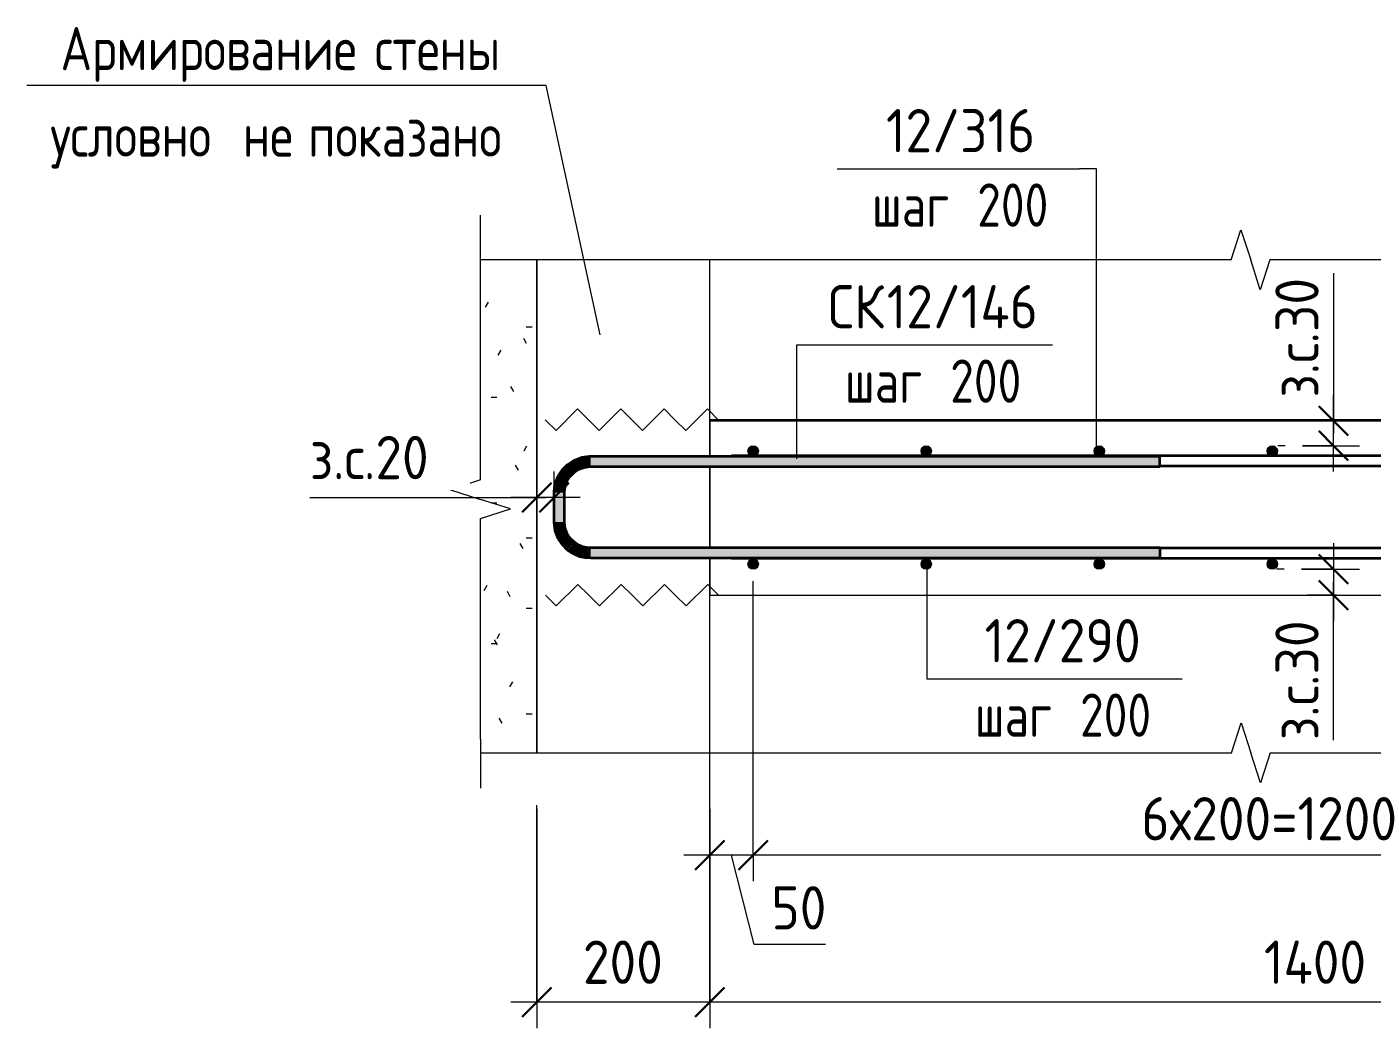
# Model space of a CAD drawing. Header units: millimetres. Extents: x 1059 to 21651, y -4238 to 7265.
# Drawn here: x 13128 to 14683, y -686 to 471 of the extents above; entities that cross this region are included whole.
import ezdxf

# ---------------------------------------------------------------- set-up
doc = ezdxf.new("R2010")
doc.units = ezdxf.units.MM
for name, color, linetype, lineweight in [('AA_Dim', 7, 'Continuous', 9), ('AA_Dim-20', 7, 'Continuous', 9), ('AA_Linii', 7, 'Continuous', 9), ('AA_Oformlenie', 7, 'Continuous', 9), ('AA_Vinoska', 7, 'Continuous', 9), ('AF_Perekritie', 7, 'Continuous', 60), ('AF_Perekritie_Опалубка', 253, 'Continuous', 20), ('AF_Stena_Опалубка', 253, 'Continuous', 20), ('KR_Armatura', 7, 'Continuous', 20), ('KR_Armatura_Tonkie', 7, 'Continuous', 20), ('KR_Fundament', 7, 'Continuous', 20)]:
    doc.layers.add(name, color=color, linetype=linetype, lineweight=lineweight)
doc.styles.add('GOST Common', font='GOST_Common.ttf', dxfattribs={"width": 0.85, "height": 50})
doc.styles.add('ISOCPEUR_1', font='isocpeur.TTF', dxfattribs={"width": 0.9, "height": 50})
doc.styles.add('ISOCPEUR_2', font='isocpeur.TTF', dxfattribs={"width": 0.8, "height": 50})
doc.dimstyles.new('01_Точн_3_знака__непрозр_', dxfattribs={"dimscale": 304.8, "dimtxt": 50.137748, "dimasz": 0.111549, "dimexe": 0.098425, "dimexo": 0.065617, "dimgap": 0.019685, "dimtad": 1, "dimdec": 3, "dimrnd": 0.001, "dimdsep": 46, "dimtxsty": 'ISOCPEUR_1', "dimblk1": 'OBLIQUE', "dimblk2": 'OBLIQUE', "dimsah": 1, "dimcen": 0.09, "dimdle": 0.098425, "dimazin": 0, "dimtfac": 1, "dimtdec": 4, "dimtix": 1, "dimtmove": 1, "dimatfit": 3, "dimfxl": 1, "dimtvp": 1, "dimtfill": 1, "dimtolj": 1, "dimtzin": 0, "dimlwd": 18, "dimlwe": 18, "dimarcsym": 2})
doc.dimstyles.new('01_Точн_3_знака__непрозр__1', dxfattribs={"dimscale": 304.8, "dimtxt": 50.137748, "dimasz": 0.111549, "dimexe": 0.098425, "dimexo": 0.065617, "dimgap": 0.019685, "dimtad": 1, "dimdec": 3, "dimrnd": 0.001, "dimdsep": 46, "dimtxsty": 'ISOCPEUR_1', "dimblk1": 'OBLIQUE', "dimblk2": 'OBLIQUE', "dimsah": 1, "dimcen": 0.09, "dimdle": 0.098425, "dimazin": 0, "dimtfac": 1, "dimtdec": 4, "dimtix": 1, "dimtmove": 0, "dimatfit": 3, "dimfxl": 1, "dimtvp": 1, "dimtfill": 1, "dimtolj": 1, "dimtzin": 0, "dimlwd": 18, "dimlwe": 18, "dimarcsym": 2})
doc.dimstyles.new('05_Округл_1мм__прозр_', dxfattribs={"dimscale": 304.8, "dimtxt": 50.137748, "dimasz": 0.111549, "dimexe": 0.098425, "dimexo": 0.065617, "dimgap": 0.006562, "dimtad": 1, "dimdec": 0, "dimdsep": 46, "dimtxsty": 'ISOCPEUR_1', "dimblk1": 'OBLIQUE', "dimblk2": 'OBLIQUE', "dimsah": 1, "dimcen": 0.09, "dimdle": 0.098425, "dimazin": 0, "dimtfac": 1, "dimtdec": 4, "dimtix": 1, "dimtmove": 0, "dimatfit": 3, "dimfxl": 1, "dimtvp": 1, "dimtolj": 1, "dimtzin": 0, "dimlwd": 18, "dimlwe": 18, "dimarcsym": 2})
doc.dimstyles.new('05_Округл_1мм__прозр__1', dxfattribs={"dimscale": 304.8, "dimtxt": 50.137748, "dimasz": 0.111549, "dimexe": 0.098425, "dimexo": 0.065617, "dimgap": 0.006562, "dimtad": 1, "dimdec": 0, "dimdsep": 46, "dimtxsty": 'ISOCPEUR_1', "dimblk1": 'OBLIQUE', "dimblk2": 'OBLIQUE', "dimsah": 1, "dimcen": 0.09, "dimdle": 0.098425, "dimazin": 0, "dimtfac": 1, "dimtdec": 4, "dimtix": 1, "dimtmove": 1, "dimatfit": 3, "dimfxl": 1, "dimtvp": 1, "dimtolj": 1, "dimtzin": 0, "dimlwd": 18, "dimlwe": 18, "dimarcsym": 2})
doc.dimstyles.new('05_Округл_5мм__прозр__1', dxfattribs={"dimscale": 304.8, "dimtxt": 50.137748, "dimasz": 0.111549, "dimexe": 0.098425, "dimexo": 0.065617, "dimgap": 0.006562, "dimtad": 1, "dimdec": 0, "dimrnd": 5, "dimdsep": 46, "dimtxsty": 'ISOCPEUR_1', "dimblk1": 'OBLIQUE', "dimblk2": 'OBLIQUE', "dimsah": 1, "dimcen": 0.09, "dimdle": 0.098425, "dimazin": 0, "dimtfac": 1, "dimtdec": 4, "dimtix": 1, "dimtmove": 1, "dimatfit": 3, "dimfxl": 1, "dimtvp": 1, "dimtolj": 1, "dimtzin": 0, "dimlwd": 18, "dimlwe": 18, "dimarcsym": 2})

# ---------------------------------------------------------------- blocks, each defined once
blk = doc.blocks.new('Лестница - Лестница-3665978-КР_РЗ_Арм_а')
at = {"layer": 'AF_Perekritie', "lineweight": 20}
for p, q in [((19585.1, 15.3), (19585.1, 38.6)), ((20985.1, 38.6), (20985.1, 15.3)), ((19585.1, 16.6), (19585.1, -25.4)), ((20985.1, 16.6), (19585.1, 16.6)), ((19585.1, 16.6), (19585.1, 15.3)), ((20985.1, -186.1), (20985.1, 16.6)), ((20985.1, 15.3), (20985.1, 16.6)), ((19585.1, 15.3), (20985.1, 15.3)), ((19585.1, -37.4), (19585.1, -131.4)), ((19585.1, -143.4), (19585.1, -186.1)), ((19585.1, -185.6), (19585.1, -186.1)), ((19585.1, -186.1), (20985.1, -186.1)), ((20985.1, -186.1), (20985.1, -185.6))]:
    blk.add_line(p, q, dxfattribs=at)
blk = doc.blocks.new('011_ЛинияОбрыва _ЭлУзла_Линия_ - Тип 1-4009934-КР_РЗ_Арм_а')
at = {"layer": 'AA_Oformlenie'}
for p, q in [((20187.5, 201.6), (19320.1, 201.6)), ((21190.1, 201.6), (20232.1, 201.6))]:
    blk.add_line(p, q, dxfattribs=at)
blk = doc.blocks.new('011_ЛинияОбрыва _ЭлУзла_Линия_ - Тип 1-V11-КР_РЗ_Арм_а')
at = {"layer": 'AA_Oformlenie'}
for p, q in [((19320.1, -368.3), (20188.1, -368.3)), ((20232.6, -368.3), (21190.1, -368.3))]:
    blk.add_line(p, q, dxfattribs=at)
blk = doc.blocks.new('Последовательность узлов - 3мм масшт20-904339-КР_РЗ_Арм_а')
at = {"layer": 'AA_Oformlenie'}
for p, q in [((19394.7, 16.7), (19407.2, 4.2)), ((19432.2, 29.2), (19407.2, 4.2)), ((19444.7, 16.7), (19432.2, 29.2)), ((19444.7, 16.7), (19457.2, 4.2)), ((19482.2, 29.2), (19457.2, 4.2)), ((19494.7, 16.7), (19482.2, 29.2)), ((19494.7, 16.7), (19507.2, 4.2)), ((19532.2, 29.2), (19507.2, 4.2)), ((19544.7, 16.7), (19532.2, 29.2)), ((19544.7, 16.7), (19557.2, 4.2)), ((19582.2, 29.2), (19557.2, 4.2)), ((19594.7, 16.7), (19582.2, 29.2))]:
    blk.add_line(p, q, dxfattribs=at)
blk = doc.blocks.new('011_ЛинияОбрыва _ЭлУзла_Линия_ - Тип 1-4056345-КР_РЗ_Арм_а')
at = {"layer": 'AA_Oformlenie'}
for p, q in [((19320.1, -52.9), (19320.1, 201.6)), ((19320.1, -352.4), (19320.1, -97.4))]:
    blk.add_line(p, q, dxfattribs=at)
blk = doc.blocks.new('010_Текст с выноской - Текст 2 строки-4009936-КР_РЗ_Арм_а')
at = {"layer": 'AA_Vinoska'}
blk.add_line((19395.7, 403), (18795.7, 403), dxfattribs=at)
blk = doc.blocks.new('DIMBLOCK73-КР_РЗ_Арм_а')
at = {"layer": 'AA_Dim-20', "lineweight": 30}
for p, q in [((14638, -156), (14621, -139)), ((14638, -186.1), (14621, -169.1)), ((14638, -156), (14655, -173)), ((14638, -186.1), (14655, -203.1))]:
    blk.add_line(p, q, dxfattribs=at)
at = {"layer": 'AA_Dim-20', "lineweight": 18}
for p, q in [((14638, -126), (14638, -216.1)), ((14601, -156), (14668, -156)), ((14638, -156), (14601, -156)), ((14642, -186.1), (14608, -186.1)), ((14638, -189.6), (14638, -171.1)), ((14638, -186.1), (14642, -186.1)), ((14638, -353.4), (14638, -189.6))]:
    blk.add_line(p, q, dxfattribs=at)
at = {"layer": 'AA_Dim-20', "color": 0, "lineweight": 18, "insert": (14570.8, -353.4), "char_height": 50, "width": 172.55, "attachment_point": 1, "rotation": 90, "line_spacing_factor": 1.135194, "style": 'ISOCPEUR_1'}
blk.add_mtext('з.с.30', dxfattribs=at)
blk = doc.blocks.new('_Oblique')
at = {"color": 0, "linetype": 'ByBlock', "lineweight": -2}
blk.add_line((-0.5, -0.5), (0.5, 0.5), dxfattribs=at)
blk = doc.blocks.new('042_М_Арматуры - Диам длина поз _ Шаг-2260295-КР_РЗ_Арм_а')
at = {"layer": 'AA_Vinoska'}
blk.add_line((20435.8, 96.5), (20715.8, 96.5), dxfattribs=at)
blk = doc.blocks.new('DIMBLOCK74-КР_РЗ_Арм_а')
at = {"layer": 'AA_Dim-20', "lineweight": 18}
for p, q in [((14638, 186.1), (14638, 22.3)), ((14638, -43.3), (14638, 45.3)), ((14638, 22.3), (14638, 1)), ((14633.9, 15.3), (14668, 15.3)), ((14638, 15.3), (14633.9, 15.3)), ((14602.2, -13.3), (14668, -13.3)), ((14638, -13.3), (14602.2, -13.3))]:
    blk.add_line(p, q, dxfattribs=at)
at = {"layer": 'AA_Dim-20', "lineweight": 30}
for p, q in [((14638, 15.3), (14621, 32.3)), ((14638, -13.3), (14621, 3.7)), ((14638, 15.3), (14655, -1.7)), ((14638, -13.3), (14655, -30.3))]:
    blk.add_line(p, q, dxfattribs=at)
at = {"layer": 'AA_Dim-20', "color": 0, "lineweight": 18, "insert": (14570.8, 42.3), "char_height": 50, "width": 172.55, "attachment_point": 1, "rotation": 90, "line_spacing_factor": 1.135194, "style": 'ISOCPEUR_1'}
blk.add_mtext('з.с.30', dxfattribs=at)
blk = doc.blocks.new('DIMBLOCK75-КР_РЗ_Арм_а')
at = {"layer": 'AA_Dim-20', "lineweight": 18}
for p, q in [((13717.3, -77.2), (13717.3, -43.1)), ((13737.3, -77.2), (13737.3, -43.1)), ((13454.9, -73.1), (13618.7, -73.1)), ((13618.7, -73.1), (13727.3, -73.1)), ((13767.3, -73.1), (13687.3, -73.1)), ((13717.3, -73.1), (13717.3, -77.2)), ((13737.3, -73.1), (13737.3, -77.2))]:
    blk.add_line(p, q, dxfattribs=at)
at = {"layer": 'AA_Dim-20', "lineweight": 30}
for p, q in [((13717.3, -73.1), (13734.3, -56.1)), ((13737.3, -73.1), (13754.3, -56.1)), ((13717.3, -73.1), (13700.3, -90.1)), ((13737.3, -73.1), (13720.3, -90.1))]:
    blk.add_line(p, q, dxfattribs=at)
at = {"layer": 'AA_Dim-20', "color": 0, "lineweight": 18, "insert": (13454.9, -2), "char_height": 50, "width": 172.55, "attachment_point": 1, "line_spacing_factor": 1.135194, "style": 'ISOCPEUR_1', "bg_fill": 3, "box_fill_scale": 1.25, "bg_fill_color": 256, "bg_fill_true_color": 13158600, "bg_fill_transparency": 0}
blk.add_mtext('з.с.20', dxfattribs=at)
blk = doc.blocks.new('DIMBLOCK79-КР_РЗ_Арм_а')
at = {"layer": 'AA_Dim-20', "lineweight": 18}
for p, q in [((13967.3, -486.4), (13967.3, -170)), ((15167.3, -486.4), (15167.3, -170)), ((13917.3, -486.4), (13917.3, -346.7)), ((13917.3, -486.4), (13917.3, -516.4)), ((15167.3, -486.4), (13967.3, -486.4)), ((13967.3, -486.4), (13967.3, -516.4)), ((15167.3, -486.4), (15167.3, -516.4))]:
    blk.add_line(p, q, dxfattribs=at)
at = {"layer": 'AA_Dim-20', "lineweight": 30}
for p, q in [((13917.3, -486.4), (13934.3, -469.4)), ((13967.3, -486.4), (13984.3, -469.4)), ((15167.3, -486.4), (15184.3, -469.4)), ((13917.3, -486.4), (13900.3, -503.4)), ((13967.3, -486.4), (13950.3, -503.4)), ((15167.3, -486.4), (15150.3, -503.4))]:
    blk.add_line(p, q, dxfattribs=at)
at = {"layer": 'AA_Dim-20', "color": 0, "lineweight": 18, "insert": (14415.9, -419.3), "char_height": 50, "width": 363.262, "attachment_point": 1, "line_spacing_factor": 1.135194, "style": 'ISOCPEUR_1'}
blk.add_mtext('6х200=1200', dxfattribs=at)
blk = doc.blocks.new('_None')
blk = doc.blocks.new('DIMBLOCK80-КР_РЗ_Арм_а')
at = {"layer": 'AA_Dim-20', "lineweight": 18}
for p, q in [((13967.3, -486.4), (13967.3, -170)), ((13917.3, -486.4), (13917.3, -346.7)), ((13967.3, -486.4), (13887.3, -486.4)), ((13917.3, -486.4), (13917.3, -516.4)), ((13968.3, -589.5), (13942.3, -486.4)), ((13967.3, -486.4), (13967.3, -516.4)), ((14050.8, -589.5), (13968.3, -589.5))]:
    blk.add_line(p, q, dxfattribs=at)
at = {"layer": 'AA_Dim-20', "lineweight": 30}
for p, q in [((13917.3, -486.4), (13934.3, -469.4)), ((13967.3, -486.4), (13984.3, -469.4)), ((13917.3, -486.4), (13900.3, -503.4)), ((13967.3, -486.4), (13950.3, -503.4))]:
    blk.add_line(p, q, dxfattribs=at)
at = {"layer": 'AA_Dim-20', "color": 0, "lineweight": 18, "insert": (13988.3, -522.3), "char_height": 50, "width": 74.923, "attachment_point": 1, "line_spacing_factor": 1.135194, "style": 'ISOCPEUR_1'}
blk.add_mtext('50', dxfattribs=at)
blk = doc.blocks.new('DIMBLOCK82-КР_РЗ_Арм_а')
at = {"layer": 'AA_Dim-20', "lineweight": 18}
for p, q in [((15317.3, -346.7), (15317.3, -686.2)), ((15317.3, -656.2), (15317.3, -346.7)), ((13917.3, -656.2), (13917.3, -428.8)), ((13917.3, -432.8), (13917.3, -686.2)), ((15317.3, -656.2), (13917.3, -656.2))]:
    blk.add_line(p, q, dxfattribs=at)
at = {"layer": 'AA_Dim-20', "lineweight": 30}
for p, q in [((13917.3, -656.2), (13934.3, -639.2)), ((15317.3, -656.2), (15334.3, -639.2)), ((13917.3, -656.2), (13900.3, -673.2)), ((15317.3, -656.2), (15300.3, -673.2))]:
    blk.add_line(p, q, dxfattribs=at)
at = {"layer": 'AA_Dim-20', "color": 0, "lineweight": 18, "insert": (14557.7, -585.1), "char_height": 50, "width": 143.034, "attachment_point": 1, "line_spacing_factor": 1.135194, "style": 'ISOCPEUR_1', "bg_fill": 3, "box_fill_scale": 1.25, "bg_fill_color": 256, "bg_fill_true_color": 13158600, "bg_fill_transparency": 0}
blk.add_mtext('1400', dxfattribs=at)
blk = doc.blocks.new('DIMBLOCK83-КР_РЗ_Арм_а')
at = {"layer": 'AA_Dim-20', "lineweight": 18}
for p, q in [((13717.3, -656.2), (13717.3, -428.8)), ((13717.3, -432.8), (13717.3, -686.2)), ((13917.3, -656.2), (13917.3, -428.8)), ((13917.3, -432.8), (13917.3, -686.2)), ((13917.3, -656.2), (13687.3, -656.2))]:
    blk.add_line(p, q, dxfattribs=at)
at = {"layer": 'AA_Dim-20', "lineweight": 30}
for p, q in [((13717.3, -656.2), (13734.3, -639.2)), ((13917.3, -656.2), (13934.3, -639.2)), ((13717.3, -656.2), (13700.3, -673.2)), ((13917.3, -656.2), (13900.3, -673.2))]:
    blk.add_line(p, q, dxfattribs=at)
at = {"layer": 'AA_Dim-20', "color": 0, "lineweight": 18, "insert": (13770.5, -585.1), "char_height": 50, "width": 112.384, "attachment_point": 1, "line_spacing_factor": 1.135194, "style": 'ISOCPEUR_1', "bg_fill": 3, "box_fill_scale": 1.25, "bg_fill_color": 256, "bg_fill_true_color": 13158600, "bg_fill_transparency": 0}
blk.add_mtext('200', dxfattribs=at)

msp = doc.modelspace()

# ---------------------------------------------------------------- hatches: boundary and pattern name
at = {"layer": 'KR_Armatura'}
h = msp.add_hatch(color=256, dxfattribs=at)
edge = h.paths.add_edge_path()
edge.add_arc((13967.2806, -19.4431), 6, 0, 360)
for points in [[(13964.2806, -24.6393), (13970.2806, -24.6393), (13973.2806, -19.4431), (13970.2806, -14.247), (13964.2806, -14.247), (13961.2806, -19.4431)], [(14170.2806, -24.6393), (14173.2806, -19.4431), (14170.2806, -14.247), (14164.2806, -14.247), (14161.2806, -19.4431), (14164.2806, -24.6393)], [(14364.2806, -24.6393), (14370.2806, -24.6393), (14373.2806, -19.4431), (14370.2806, -14.247), (14364.2806, -14.247), (14361.2806, -19.4431)], [(14564.2806, -24.6393), (14570.2806, -24.6393), (14573.2806, -19.4431), (14570.2806, -14.247), (14564.2806, -14.247), (14561.2806, -19.4431)], [(13964.2806, -155.2388), (13970.2806, -155.2388), (13973.2806, -150.0427), (13970.2806, -144.8465), (13964.2806, -144.8465), (13961.2806, -150.0427)], [(14164.2806, -155.2388), (14170.2806, -155.2388), (14173.2806, -150.0427), (14170.2806, -144.8465), (14164.2806, -144.8465), (14161.2806, -150.0427)], [(14364.2806, -155.2388), (14370.2806, -155.2388), (14373.2806, -150.0427), (14370.2806, -144.8465), (14364.2806, -144.8465), (14361.2806, -150.0427)], [(14564.2806, -155.2388), (14570.2806, -155.2388), (14573.2806, -150.0427), (14570.2806, -144.8465), (14564.2806, -144.8465), (14561.2806, -150.0427)]]:
    msp.add_hatch(color=256, dxfattribs=at).paths.add_polyline_path(points)
h = msp.add_hatch(color=256, dxfattribs=at)
edge = h.paths.add_edge_path()
edge.add_arc((14167.2806, -19.4431), 6, 0, 360)
h = msp.add_hatch(color=256, dxfattribs=at)
edge = h.paths.add_edge_path()
edge.add_arc((14367.2806, -19.4431), 6, 0, 360)
h = msp.add_hatch(color=256, dxfattribs=at)
edge = h.paths.add_edge_path()
edge.add_arc((14567.2806, -19.4431), 6, 0, 360)
h = msp.add_hatch(color=256, dxfattribs=at)
edge = h.paths.add_edge_path()
edge.add_arc((13967.2806, -150.0427), 6, 0, 360)
h = msp.add_hatch(color=256, dxfattribs=at)
edge = h.paths.add_edge_path()
edge.add_arc((14167.2806, -150.0427), 6, 0, 360)
h = msp.add_hatch(color=256, dxfattribs=at)
edge = h.paths.add_edge_path()
edge.add_arc((14367.2806, -150.0427), 6, 0, 360)
h = msp.add_hatch(color=256, dxfattribs=at)
edge = h.paths.add_edge_path()
edge.add_arc((14567.2806, -150.0427), 6, 0, 360)
at = {"layer": 'KR_Armatura_Tonkie'}
for color, points in [(250, [(13765.1377, -40.9562), (13759.4829, -30.372), (13752.6371, -34.9442)]), (250, [(13771.9905, -38.3139), (13769.076, -26.6732), (13759.4829, -30.372)]), (250, [(13765.1377, -40.9562), (13771.9905, -38.3139), (13759.4829, -30.372)]), (250, [(13778.5443, -37.4242), (13778.2499, -25.4278), (13769.076, -26.6732)]), (250, [(13771.9905, -38.3139), (13778.5443, -37.4242), (13769.076, -26.6732)]), (250, [(13779.2806, -37.4152), (13779.2806, -25.4152), (13778.2499, -25.4278)]), (250, [(13778.5443, -37.4242), (13779.2806, -37.4152), (13778.2499, -25.4278)]), (250, [(14437.2806, -37.4152), (14437.2806, -25.4152), (13779.2806, -25.4152), (13779.2806, -37.4152), (14078.8253, -37.4152)]), (250, [(13756.0894, -48.3784), (13746.815, -40.7636), (13742.2404, -47.6068), (13752.6371, -48.1861)]), (250, [(13760.2477, -44.222), (13752.6371, -34.9442), (13746.815, -40.7636), (13759.4829, -44.0251)]), (250, [(13756.0894, -48.3784), (13760.2477, -44.222), (13746.815, -40.7636)]), (250, [(13760.2477, -44.222), (13765.1377, -40.9562), (13752.6371, -34.9442)]), (250, [(13737.2806, -67.3988), (13749.6052, -62.9997), (13737.7352, -61.2381)]), (250, [(13737.7352, -61.2381), (13750.5721, -58.6957), (13739.0893, -55.2108)]), (250, [(13749.6052, -62.9997), (13750.5721, -58.6957), (13737.7352, -61.2381)]), (250, [(13739.0893, -55.2108), (13752.8224, -53.2656), (13742.2404, -47.6068)]), (250, [(13750.5721, -58.6957), (13752.8224, -53.2656), (13739.0893, -55.2108)]), (250, [(13752.8224, -53.2656), (13756.0894, -48.3784), (13742.2404, -47.6068)]), (250, [(13749.2806, -67.3988), (13749.6052, -62.9997), (13737.2806, -67.3988)]), (250, [(13749.2806, -101.3832), (13749.2806, -67.3988), (13737.2806, -67.3988), (13737.2806, -101.3832)]), (250, [(13737.2932, -102.4136), (13749.2806, -101.3832), (13737.2806, -101.3832)]), (250, [(13737.2932, -102.4136), (13749.2896, -102.119), (13749.1907, -101.391), (13738.5394, -102.3065)]), (250, [(13738.5394, -111.585), (13749.2896, -102.119), (13737.2932, -102.4136)]), (250, [(13738.5394, -111.585), (13750.1795, -108.668), (13749.2896, -102.119), (13741.8521, -108.668)]), (250, [(13742.2404, -121.1752), (13750.1795, -108.668), (13738.5394, -111.585)]), (250, [(13742.2404, -121.1752), (13752.8224, -115.5164), (13750.1795, -108.668), (13745.8324, -115.5164)]), (250, [(13746.815, -128.0184), (13752.8224, -115.5164), (13742.2404, -121.1752)]), (250, [(13746.815, -128.0184), (13756.0894, -120.4036), (13752.8224, -115.5164), (13750.474, -120.4036)]), (250, [(13752.6371, -133.8378), (13756.0894, -120.4036), (13746.815, -128.0184), (13750.1795, -131.3813)]), (250, [(13752.6371, -133.8378), (13760.2477, -124.56), (13756.0894, -120.4036), (13752.8224, -133.1167)]), (250, [(13759.4829, -138.41), (13760.2477, -124.56), (13752.8224, -133.9616), (13756.0894, -136.1436)]), (250, [(13759.4829, -138.41), (13765.1377, -127.8259), (13760.2477, -124.56), (13760.0674, -127.8259)]), (250, [(13767.0893, -141.5592), (13765.1377, -127.8259), (13759.4829, -138.41), (13765.1377, -140.7512)]), (250, [(13767.0893, -141.5592), (13770.5713, -130.0755), (13765.1377, -127.8259)]), (250, [(13773.1183, -142.9125), (13770.5713, -130.0755), (13767.0893, -141.5592)]), (250, [(13773.1183, -142.9125), (13774.8783, -131.0422), (13770.5713, -130.0755)]), (250, [(13779.2806, -143.3668), (13774.8301, -131.3668), (13773.1183, -142.9125)]), (250, [(13779.2806, -143.3668), (13779.2806, -131.3668), (13774.8783, -131.0422), (13774.9942, -131.3668)]), (256, [(13779.2806, -143.3668), (14437.2806, -143.3668), (14437.2806, -131.3668), (13779.2806, -131.3668)])]:
    msp.add_hatch(color=color, dxfattribs=at).paths.add_polyline_path(points)
at = {"layer": 'KR_Fundament', "lineweight": 9}
h = msp.add_hatch(dxfattribs=at)
h.set_pattern_fill('FP_11', color=256, style=0, pattern_type=2)
h.set_pattern_definition([(0, (14395.82, 1.927), (162.56, 40.64), [6.706, -115.214, 6.706, -115.214, -650.24]), (0, (14395.82, 1.927), (162.56, 40.64), [-243.84, 6.706, -237.134, 6.706, -115.214, -284.48]), (0, (14395.82, 1.927), (162.56, 40.64), [-609.6, 6.706, -74.574, 6.706, -196.494]), (120, (14456.78, 22.247), (-116.4753, 120.461), [6.706, -115.214, 6.706, -115.214, -650.24]), (120, (14456.78, 22.247), (-116.4753, 120.461), [-243.84, 6.706, -237.134, 6.706, -115.214, -284.48]), (120, (14456.78, 22.247), (-116.4753, 120.461), [-609.6, 6.706, -74.574, 6.706, -196.494]), (240, (14477.1, 103.527), (-46.0847, -161.1011), [6.706, -115.214, 6.706, -115.214, -650.24]), (240, (14477.1, 103.527), (-46.0847, -161.1011), [-243.84, 6.706, -237.134, 6.706, -115.214, -284.48]), (240, (14477.1, 103.527), (-46.0847, -161.1011), [-609.6, 6.706, -74.574, 6.706, -196.494])])
h.paths.add_polyline_path([(13652.2806, -368.2734), (13717.2806, -368.2734), (13717.2806, 201.628), (13652.2806, 201.628), (13652.2806, -52.8677), (13667.9817, -52.8677), (13667.9817, -75.3912), (13652.2806, -75.3912), (13686.9216, -86.3912), (13652.2806, -97.3912)])

# ---------------------------------------------------------------- linework, layer by layer
at = {"layer": 'AA_Linii', "lineweight": 20}
for p, q in [((14582.212, -13.346), (14573.5306, -13.346)), ((14580.962, -156.0477), (14572.2806, -156.0477))]:
    msp.add_line(p, q, dxfattribs=at)
at = {"layer": 'AA_Vinoska'}
for p, q in [((13790.6154, 114.9898), (13727.8849, 402.9565)), ((14364.0031, 306.7135), (14344.4839, 306.7135)), ((14364.0031, -18.6075), (14364.0031, 306.7135)), ((13652.2806, 201.628), (13652.2806, 252.8973)), ((14519.7571, 201.628), (14531.0188, 236.2881)), ((14531.0188, 236.2881), (14542.2806, 201.628)), ((14553.2806, 166.987), (14542.2806, 201.628)), ((14564.2806, 201.628), (14553.2806, 166.987)), ((14017.9148, 103.2992), (14033.2486, 103.2992)), ((14017.9148, -28.4794), (14017.9148, 103.2992)), ((13652.2806, -52.8677), (13617.6205, -64.1294)), ((13617.6205, -64.1294), (13652.2806, -75.3912)), ((13686.9216, -86.3912), (13652.2806, -75.3912)), ((13652.2806, -97.3912), (13686.9216, -86.3912)), ((14167.9437, -151.0675), (14167.9437, -282.6202)), ((14167.9437, -282.6202), (14183.2776, -282.6202)), ((14520.2806, -368.2734), (14531.2806, -333.6324)), ((14531.2806, -333.6324), (14542.2806, -368.2734)), ((13652.2806, -352.4103), (13652.2806, -408.903)), ((14553.5423, -402.9335), (14542.2806, -368.2734)), ((14564.804, -368.2734), (14553.5423, -402.9335))]:
    msp.add_line(p, q, dxfattribs=at)
at = {"layer": 'AF_Stena_Опалубка'}
for p, q in [((13717.2806, 201.628), (13717.2806, -368.2734)), ((13917.2806, -25.4152), (13917.2806, 201.628)), ((13917.2806, -131.3668), (13917.2806, -37.4152)), ((13917.2806, -368.2734), (13917.2806, -143.3668))]:
    msp.add_line(p, q, dxfattribs=at)
at = {"layer": 'KR_Armatura'}
for p, q in [((13964.2806, -14.247), (13961.2806, -19.4431)), ((13970.2806, -14.247), (13964.2806, -14.247)), ((13973.2806, -19.4431), (13970.2806, -14.247)), ((14164.2806, -14.247), (14161.2806, -19.4431)), ((14170.2806, -14.247), (14164.2806, -14.247)), ((14173.2806, -19.4431), (14170.2806, -14.247)), ((14364.2806, -14.247), (14361.2806, -19.4431)), ((14370.2806, -14.247), (14364.2806, -14.247)), ((14373.2806, -19.4431), (14370.2806, -14.247)), ((14564.2806, -14.247), (14561.2806, -19.4431)), ((14570.2806, -14.247), (14564.2806, -14.247)), ((14573.2806, -19.4431), (14570.2806, -14.247)), ((13961.2806, -18.9402), (13961.2806, -19.4431)), ((13961.2806, -19.4431), (13964.2806, -24.6393)), ((13964.2806, -24.6393), (13970.2806, -24.6393)), ((13970.2806, -24.6393), (13973.2806, -19.4431)), ((13973.2806, -18.9402), (13973.2806, -19.4431)), ((14161.2806, -18.9402), (14161.2806, -19.4431)), ((14161.2806, -19.4431), (14164.2806, -24.6393)), ((14164.2806, -24.6393), (14170.2806, -24.6393)), ((14170.2806, -24.6393), (14173.2806, -19.4431)), ((14173.2806, -18.9402), (14173.2806, -19.4431)), ((14361.2806, -18.9402), (14361.2806, -19.4431)), ((14361.2806, -19.4431), (14364.2806, -24.6393)), ((14364.2806, -24.6393), (14370.2806, -24.6393)), ((14370.2806, -24.6393), (14373.2806, -19.4431)), ((14373.2806, -18.9402), (14373.2806, -19.4431)), ((14561.2806, -18.9402), (14561.2806, -19.4431)), ((14561.2806, -19.4431), (14564.2806, -24.6393)), ((14564.2806, -24.6393), (14570.2806, -24.6393)), ((14570.2806, -24.6393), (14573.2806, -19.4431)), ((14573.2806, -18.9402), (14573.2806, -19.4431)), ((13964.2806, -144.8465), (13961.2806, -150.0427)), ((13961.2806, -149.5397), (13961.2806, -150.0427)), ((13961.2806, -150.0427), (13964.2806, -155.2388)), ((13970.2806, -144.8465), (13964.2806, -144.8465)), ((13964.2806, -155.2388), (13970.2806, -155.2388)), ((13973.2806, -150.0427), (13970.2806, -144.8465)), ((13970.2806, -155.2388), (13973.2806, -150.0427)), ((13973.2806, -149.5397), (13973.2806, -150.0427)), ((14164.2806, -144.8465), (14161.2806, -150.0427)), ((14161.2806, -149.5397), (14161.2806, -150.0427)), ((14161.2806, -150.0427), (14164.2806, -155.2388)), ((14170.2806, -144.8465), (14164.2806, -144.8465)), ((14164.2806, -155.2388), (14170.2806, -155.2388)), ((14173.2806, -150.0427), (14170.2806, -144.8465)), ((14170.2806, -155.2388), (14173.2806, -150.0427)), ((14173.2806, -149.5397), (14173.2806, -150.0427)), ((14364.2806, -144.8465), (14361.2806, -150.0427)), ((14361.2806, -149.5397), (14361.2806, -150.0427)), ((14361.2806, -150.0427), (14364.2806, -155.2388)), ((14370.2806, -144.8465), (14364.2806, -144.8465)), ((14364.2806, -155.2388), (14370.2806, -155.2388)), ((14373.2806, -150.0427), (14370.2806, -144.8465)), ((14370.2806, -155.2388), (14373.2806, -150.0427)), ((14373.2806, -149.5397), (14373.2806, -150.0427)), ((14564.2806, -144.8465), (14561.2806, -150.0427)), ((14561.2806, -149.5397), (14561.2806, -150.0427)), ((14561.2806, -150.0427), (14564.2806, -155.2388)), ((14570.2806, -144.8465), (14564.2806, -144.8465)), ((14564.2806, -155.2388), (14570.2806, -155.2388)), ((14573.2806, -150.0427), (14570.2806, -144.8465)), ((14570.2806, -155.2388), (14573.2806, -150.0427)), ((14573.2806, -149.5397), (14573.2806, -150.0427))]:
    msp.add_line(p, q, dxfattribs=at)
for centre in [(13967.2806, -19.4431), (14167.2806, -19.4431), (14367.2806, -19.4431), (14567.2806, -19.4431), (13967.2806, -150.0427), (14167.2806, -150.0427), (14367.2806, -150.0427), (14567.2806, -150.0427)]:
    msp.add_circle(centre, 6, dxfattribs=at)
at = {"layer": 'KR_Armatura_Tonkie', "lineweight": 35}
for p, q in [((13752.6371, -34.9442), (13759.4829, -30.372)), ((13759.4829, -30.372), (13769.076, -26.6732)), ((13769.076, -26.6732), (13778.2499, -25.4278)), ((13778.2499, -25.4278), (13779.2806, -25.4152)), ((13779.2806, -25.4152), (14437.2806, -25.4152)), ((15292.2806, -25.0527), (13942.2806, -25.0527)), ((13942.2806, -25.0527), (13942.2806, -25.4152)), ((14437.2806, -37.4152), (14437.2806, -25.4152)), ((13742.2404, -47.6068), (13746.815, -40.7636)), ((13746.815, -40.7636), (13752.6371, -34.9442)), ((13756.0894, -48.3784), (13760.2477, -44.222)), ((13760.2477, -44.222), (13765.1377, -40.9562)), ((13765.1377, -40.9562), (13771.9905, -38.3139)), ((13771.9905, -38.3139), (13778.5443, -37.4242)), ((13778.5443, -37.4242), (13779.2806, -37.4152)), ((13779.2806, -37.4152), (14437.2806, -37.4152)), ((14697.2806, -37.0527), (14437.2806, -37.0527)), ((13737.2806, -67.3988), (13737.7352, -61.2381)), ((13737.7352, -61.2381), (13739.0893, -55.2108)), ((13739.0893, -55.2108), (13742.2404, -47.6068)), ((13749.6052, -62.9997), (13750.5721, -58.6957)), ((13750.5721, -58.6957), (13752.8224, -53.2656)), ((13752.8224, -53.2656), (13756.0894, -48.3784)), ((13737.2806, -101.3832), (13737.2806, -67.3988)), ((13749.2806, -67.3988), (13749.6052, -62.9997)), ((13749.2806, -101.3832), (13749.2806, -67.3988)), ((13737.2932, -102.4136), (13737.2806, -101.3832)), ((13738.5394, -111.585), (13737.2932, -102.4136)), ((13749.2896, -102.119), (13749.2806, -101.3832)), ((13750.1795, -108.668), (13749.2896, -102.119)), ((13752.8224, -115.5164), (13750.1795, -108.668)), ((13742.2404, -121.1752), (13738.5394, -111.585)), ((13746.815, -128.0184), (13742.2404, -121.1752)), ((13756.0894, -120.4036), (13752.8224, -115.5164)), ((13760.2477, -124.56), (13756.0894, -120.4036)), ((13752.6371, -133.8378), (13746.815, -128.0184)), ((13759.4829, -138.41), (13752.6371, -133.8378)), ((13767.0893, -141.5592), (13759.4829, -138.41)), ((13765.1377, -127.8259), (13760.2477, -124.56)), ((13770.5713, -130.0755), (13765.1377, -127.8259)), ((13774.8783, -131.0422), (13770.5713, -130.0755)), ((13779.2806, -131.3668), (13774.8783, -131.0422)), ((14437.2806, -131.3668), (13779.2806, -131.3668)), ((14437.2806, -131.3668), (14437.2806, -143.3668)), ((14697.2806, -131.544), (14437.2806, -131.544)), ((13773.1183, -142.9125), (13767.0893, -141.5592)), ((13779.2806, -143.3668), (13773.1183, -142.9125)), ((14437.2806, -143.3668), (13779.2806, -143.3668)), ((15292.2806, -143.544), (13942.2806, -143.544))]:
    msp.add_line(p, q, dxfattribs=at)
at = {"layer": 'KR_Fundament'}
msp.add_line((13717.2806, -368.2734), (13717.2806, 201.628), dxfattribs=at)

# ---------------------------------------------------------------- block references
at = {"layer": 'AA_Oformlenie'}
for name, p in [('011_ЛинияОбрыва _ЭлУзла_Линия_ - Тип 1-4009934-КР_РЗ_Арм_а', (-5667.781, 0)), ('011_ЛинияОбрыва _ЭлУзла_Линия_ - Тип 1-4056345-КР_РЗ_Арм_а', (-5667.781, 0)), ('Последовательность узлов - 3мм масшт20-904339-КР_РЗ_Арм_а', (-5667.781, 0)), ('Последовательность узлов - 3мм масшт20-904339-КР_РЗ_Арм_а', (-5667.4257, -202.7017)), ('011_ЛинияОбрыва _ЭлУзла_Линия_ - Тип 1-V11-КР_РЗ_Арм_а', (-5667.781, 0))]:
    msp.add_blockref(name, p, dxfattribs=at)
at = {"layer": 'AA_Vinoska'}
for name, p in [('010_Текст с выноской - Текст 2 строки-4009936-КР_РЗ_Арм_а', (-5667.781, 0)), ('042_М_Арматуры - Диам длина поз _ Шаг-2260295-КР_РЗ_Арм_а', (-6371.3575, 210.235)), ('042_М_Арматуры - Диам длина поз _ Шаг-2260295-КР_РЗ_Арм_а', (-6402.5928, 6.8207)), ('042_М_Арматуры - Диам длина поз _ Шаг-2260295-КР_РЗ_Арм_а', (-6252.5639, -379.0987))]:
    msp.add_blockref(name, p, dxfattribs=at)
at = {"layer": 'AF_Perekritie_Опалубка'}
msp.add_blockref('Лестница - Лестница-3665978-КР_РЗ_Арм_а', (-5667.781, 0), dxfattribs=at)

# ---------------------------------------------------------------- texts
at = {"layer": 'AA_Vinoska', "char_height": 50, "attachment_point": 1}
for s, insert, width, style in [('Армирование', (13166.7592, 470.6026), 422.489312, 'GOST Common'), ('\\fGOST Common|b0|i0|c204|p34|;\\W.85; ', (13515.3478, 470.6026), 17.717294, 'GOST Common'), ('стены', (13529.966, 470.6026), 192.164494, 'GOST Common'), ('12/316', (14120.7967, 375.7185), 210.683475, 'ISOCPEUR_1'), ('\\fGOST Common|b0|i0|c204|p34|;\\W.85; ', (13362.9729, 370.6026), 17.717294, 'GOST Common'), ('\\fGOST Common|b0|i0|c204|p34|;\\W.85; ', (13438.313, 370.6026), 17.717294, 'GOST Common'), ('показано', (13452.9312, 370.6026), 299.831125, 'GOST Common'), ('условно', (13154.9442, 370.6026), 252.130719, 'GOST Common'), ('не', (13377.5911, 370.6026), 73.594912, 'GOST Common'), (' 200', (14200.825, 289.7375), 133.4008, 'ISOCPEUR_2'), ('шаг', (14104.5167, 289.7375), 116.7257, 'ISOCPEUR_2'), ('СК', (14053.8314, 172.3041), 82.253137, 'ISOCPEUR_1'), ('12/146', (14121.6971, 172.3041), 215.012587, 'ISOCPEUR_1'), (' 200', (14169.5898, 86.3231), 133.4008, 'ISOCPEUR_2'), ('шаг', (14073.2814, 86.3231), 116.7257, 'ISOCPEUR_2'), ('12/290', (14234.8204, -213.6152), 222.227775, 'ISOCPEUR_1')]:
    msp.add_mtext(s, dxfattribs=dict(at, insert=insert, width=width, style=style))

# ---------------------------------------------------------------- dimensions: what is measured, and where the dimension line sits
at = {"layer": 'AA_Dim', "lineweight": 18}
for base, p1, p2, override, picture, middle in [((14637.958, 15.2514), (14582.212, -13.346), (14613.9163, 15.2514), {"dimpost": 'з.с.<>', "dimfxl": 42.696295}, 'DIMBLOCK74-КР_РЗ_Арм_а', (14604.1554, 128.5356)), ((14637.958, -186.0591), (14580.962, -156.0477), (14661.9996, -186.0591), {"dimpost": 'з.с.<>', "dimfxl": 86.416258}, 'DIMBLOCK73-КР_РЗ_Арм_а', (14604.1554, -267.0841))]:
    dim = msp.add_linear_dim(base=base, p1=p1, p2=p2, angle=90, dimstyle='05_Округл_5мм__прозр__1', override=override, dxfattribs=at)
    dim.commit()
    dim.dimension.update_dxf_attribs({"geometry": picture, "text_midpoint": middle, "dimtype": 160, "text_rotation": 90})
dim = msp.add_linear_dim(base=(13917.2806, -486.406), p1=(13967.2806, -150.0427), p2=(13917.2806, -326.7133), text='50', dimstyle='05_Округл_1мм__прозр__1', override={"dimpost": '<>', "dimblk1": 'None', "dimblk2": 'None', "dimsah": 1, "dimfxl": 183.609687}, dxfattribs=at)
dim.commit()
dim.dimension.update_dxf_attribs({"geometry": 'DIMBLOCK80-КР_РЗ_Арм_а', "text_midpoint": (14025.7897, -555.6535), "dimtype": 160})
dim = msp.add_linear_dim(base=(13967.2806, -486.406), p1=(15167.2806, -150.0427), p2=(13967.2806, -150.0427), text='6х200=1200', dimstyle='05_Округл_1мм__прозр_', override={"dimpost": '<>', "dimblk1": 'None', "dimblk2": 'None', "dimsah": 1, "dimfxl": 1200}, dxfattribs=at)
dim.commit()
dim.dimension.update_dxf_attribs({"geometry": 'DIMBLOCK79-КР_РЗ_Арм_а', "text_midpoint": (14567.2806, -459.406)})

# ---------------------------------------------------------------- next in the draw order: dimensions: what is measured, and where the dimension line sits
dim = msp.add_linear_dim(base=(13717.2806, -73.1129), p1=(13737.2806, -97.1545), p2=(13717.2806, -97.1545), angle=0, dimstyle='01_Точн_3_знака__непрозр_', override={"dimpost": 'з.с.<>', "dimfxl": 20}, dxfattribs=at)
dim.commit()
dim.dimension.update_dxf_attribs({"geometry": 'DIMBLOCK75-КР_РЗ_Арм_а', "text_midpoint": (13541.1757, -35.3103), "dimtype": 160})
dim = msp.add_linear_dim(base=(13917.2806, -656.231), p1=(15317.2806, -326.7133), p2=(13917.2806, -412.7705), dimstyle='01_Точн_3_знака__непрозр__1', override={"dimpost": '<>', "dimfxl": 1402.642445}, dxfattribs=at)
dim.commit()
dim.dimension.update_dxf_attribs({"geometry": 'DIMBLOCK82-КР_РЗ_Арм_а', "text_midpoint": (14617.2806, -625.231)})

# ---------------------------------------------------------------- next in the draw order: texts
at = {"layer": 'AA_Vinoska', "char_height": 50, "attachment_point": 1, "style": 'ISOCPEUR_2'}
for s, insert, width in [(' 200', (14319.6187, -299.5962), 133.4008), ('шаг', (14223.3104, -299.5962), 116.7257)]:
    msp.add_mtext(s, dxfattribs=dict(at, insert=insert, width=width))

# ---------------------------------------------------------------- next in the draw order: dimensions: what is measured, and where the dimension line sits
at = {"layer": 'AA_Dim', "lineweight": 18}
dim = msp.add_linear_dim(base=(13717.2806, -656.231), p1=(13917.2806, -412.7705), p2=(13717.2806, -412.7705), angle=0, dimstyle='01_Точн_3_знака__непрозр__1', override={"dimpost": '<>', "dimfxl": 200}, dxfattribs=at)
dim.commit()
dim.dimension.update_dxf_attribs({"geometry": 'DIMBLOCK83-КР_РЗ_Арм_а', "text_midpoint": (13817.2806, -625.231)})

doc.saveas('drawing.dxf')
